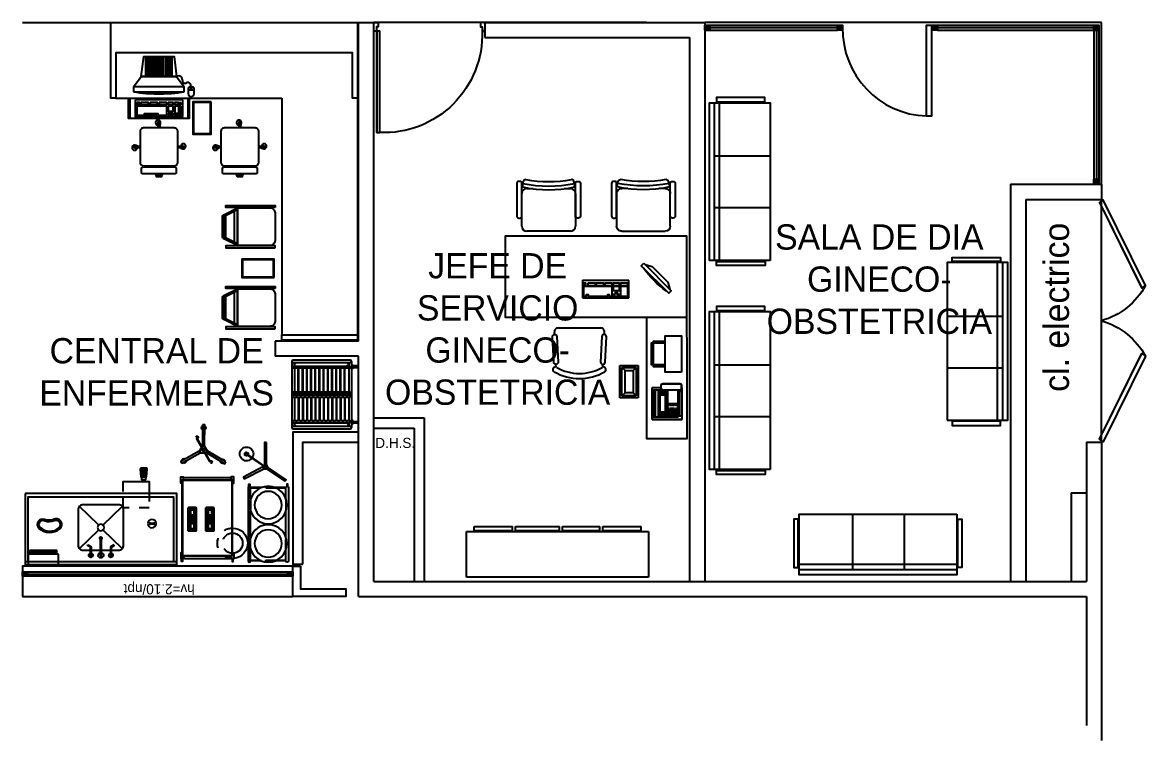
# Model space of a CAD drawing. Header units: millimetres. Extents: x 2523 to 2756, y 378 to 482.
# Drawn here: x 2659.85 to 2670.96, y 453.48 to 460.58 of the extents above; entities that cross this region are included whole.
import ezdxf

# ---------------------------------------------------------------- set-up
doc = ezdxf.new("R2010")
doc.units = ezdxf.units.MM
doc.linetypes.add('H10', pattern=[0.024, 0.015, -0.009])
doc.linetypes.add('HIDDE25', pattern=[0.04, 0.025, -0.015])
for name, color, linetype in [('CANCEL', 6, 'Continuous'), ('MOBILIARIO', 161, 'Continuous'), ('MOBSANIT', 161, 'Continuous'), ('PUERTAS', 2, 'Continuous')]:
    doc.layers.add(name, color=color, linetype=linetype)
doc.styles.add('BOLD', font='GOTHIC.TTF')
doc.styles.add('STYLE1', font='GOTHIC.TTF')

# ---------------------------------------------------------------- blocks, each defined once
blk = doc.blocks.new('pcl')
at = {"layer": 'PUERTAS'}
for points in [[(-1.257, -0.023), (-0.348, 0.428), (-0.375, 0.468), (-1.284, 0.017), (-1.257, -0.023), (-0.357, 0.422)], [(1.257, -0.023), (0.348, 0.428), (0.375, 0.468), (1.284, 0.017), (1.257, -0.023), (0.357, 0.422)]]:
    blk.add_lwpolyline(points, dxfattribs=at)
at = {"layer": 'PUERTAS', "color": 8}
for centre, start, end in [((-0.74, -0.209), 15.7494, 61.6451), ((0.74, -0.209), 118.3549, 164.2506)]:
    blk.add_arc(centre, 0.768, start, end, dxfattribs=at)
blk = doc.blocks.new('511.836.0311')
for p, q in [((-0.044, 0.459), (-0.034, 0.495)), ((-0.015, 0.51), (-0.01, 0.51)), ((0.445, 0.51), (0.44, 0.51)), ((0.474, 0.459), (0.464, 0.495)), ((-0.05, 0.05), (-0.05, 0.372)), ((0, 0.422), (0.062, 0.422)), ((0.368, 0.422), (0.43, 0.422)), ((0.48, 0.372), (0.48, 0.05)), ((0.43, 0), (0, 0))]:
    blk.add_line(p, q)
for points in [[(-0.07, 0.493), (-0.08, 0.493, 0.414214), (-0.1, 0.473), (-0.1, 0.15, 0.414214), (-0.08, 0.13), (-0.07, 0.13, 0.414214), (-0.05, 0.15), (-0.05, 0.473, 0.414214)], [(0.5, 0.493), (0.51, 0.493, -0.414214), (0.53, 0.473), (0.53, 0.15, -0.414214), (0.51, 0.13), (0.5, 0.13, -0.414214), (0.48, 0.15), (0.48, 0.473, -0.414214)]]:
    blk.add_lwpolyline(points, format="xyb", close=True)
for centre, radius, start, end in [((-0.025, 0.454), 0.02, 164.4807, 260.5539), ((0.215, 1.7), 1.253, 258.2437, 281.7563), ((-0.015, 0.49), 0.02, 90, 164.4807), ((0.215, 1.794), 1.303, 260.0595, 279.9405), ((0.445, 0.49), 0.02, 15.5193, 90), ((0.455, 0.454), 0.02, 279.4461, 15.5193), ((0, 0.372), 0.05, 90, 180), ((0.215, 1.642), 1.232, 258.6227, 281.3773), ((0.43, 0.372), 0.05, 0, 90), ((0, 0.05), 0.05, 180, 270), ((0.43, 0.05), 0.05, 270, 0)]:
    blk.add_arc(centre, radius, start, end)
blk = doc.blocks.new('A$C42067785')
at = {"layer": 'MOBILIARIO', "extrusion": (0, 0, -1), "xscale": -1, "zscale": -1}
blk.add_blockref('511.836.0311', (-0.1, 0), dxfattribs=at)
blk = doc.blocks.new('13390339')
blk.add_lwpolyline([(0.4, 0.8), (0.4, 2), (0, 2), (0, 0), (1.8, 0), (1.8, 0.8), (0, 0.8)])
blk = doc.blocks.new('A$C0ED97B11')
for p, q in [((0.02, 0.436), (0.019, 0.458)), ((0.059, 0.5), (0.475, 0.5)), ((0.514, 0.436), (0.515, 0.458)), ((0.036, 0.113), (0.035, 0.14)), ((0.497, 0.113), (0.499, 0.14))]:
    blk.add_line(p, q)
for points in [[(0.044, 0.415), (0.057, 0.163, -1), (0.013, 0.161), (0, 0.413, -1)], [(0.49, 0.415), (0.477, 0.163, 1), (0.521, 0.161), (0.534, 0.413, 1)]]:
    blk.add_lwpolyline(points, format="xyb", close=True)
for centre, radius, start, end in [((0.059, 0.46), 0.04, 90, 182.8741), ((0.475, 0.46), 0.04, 357.1259, 90), ((0.029, 0.089), 0.025, 60, 240), ((0.504, 0.089), 0.025, 300, 120), ((0.267, 0.5), 0.5, 240, 300), ((0.267, 0.5), 0.45, 240, 300)]:
    blk.add_arc(centre, radius, start, end)
blk = doc.blocks.new('COMPU-B')
for p, q in [((372.676, 223.735), (372.523, 223.581)), ((372.748, 223.755), (372.676, 223.735)), ((372.523, 223.581), (372.502, 223.509))]:
    blk.add_line(p, q)
for points in [[(372.761, 223.768), (372.49, 223.496), (372.514, 223.472), (372.786, 223.743)], [(372.992, 223.573), (372.992, 223.55), (372.917, 223.55), (372.917, 223.573)], [(373.062, 223.573), (373.062, 223.55), (373.002, 223.55), (373.002, 223.573)], [(373.147, 223.573), (373.147, 223.55), (373.072, 223.55), (373.072, 223.573)], [(373.231, 223.573), (373.231, 223.55), (373.156, 223.55), (373.156, 223.573)], [(373.314, 223.573), (373.314, 223.55), (373.239, 223.55), (373.239, 223.573)], [(373.357, 223.573), (373.357, 223.55), (373.334, 223.55), (373.334, 223.573)], [(372.992, 223.538), (372.992, 223.443), (372.917, 223.443), (372.917, 223.538)], [(373.062, 223.538), (373.062, 223.498), (373.002, 223.498), (373.002, 223.538)], [(373.042, 223.46), (373.062, 223.46), (373.062, 223.443), (373.002, 223.443), (373.002, 223.46), (373.022, 223.46), (373.022, 223.478), (373.042, 223.478)], [(373.357, 223.443), (373.327, 223.443), (373.327, 223.46), (373.312, 223.46), (373.312, 223.443), (373.117, 223.443), (373.117, 223.46), (373.102, 223.46), (373.102, 223.443), (373.072, 223.443), (373.072, 223.538), (373.357, 223.538)]]:
    blk.add_lwpolyline(points, close=True)
blk.add_lwpolyline([(373.367, 223.433, -0.414214), (373.362, 223.428), (372.912, 223.428, -0.414214), (372.907, 223.433), (372.907, 223.593, -0.414214), (372.912, 223.598), (373.362, 223.598, -0.414214), (373.367, 223.593)], format="xyb", close=True)
blk.add_arc((371.93, 224.327), 1.031, 305.9746, 324.0254)
blk = doc.blocks.new('IMPRERSORA')
blk.add_lwpolyline([(-0.18, 0), (-0.18, -0.16), (0.18, -0.16), (0.18, 0)], close=True)
for points in [[(0.124, -0.16), (0.124, -0.28), (-0.124, -0.28), (-0.124, -0.16)], [(-0.108, -0.16), (-0.108, -0.296), (0.108, -0.296), (0.108, -0.16)]]:
    blk.add_lwpolyline(points)
blk = doc.blocks.new('A$C730E3545')
for p, q in [((0.32, 0.18), (0, 0.18)), ((0, 0.18), (0, 0)), ((0.3, 0.16), (0.02, 0.16)), ((0.05, 0.13), (0.02, 0.16)), ((0.02, 0.16), (0.02, 0.02)), ((0.27, 0.13), (0.05, 0.13)), ((0.05, 0.13), (0.05, 0.05)), ((0.3, 0.16), (0.27, 0.13)), ((0.27, 0.05), (0.27, 0.13)), ((0.3, 0.02), (0.3, 0.16)), ((0.32, 0), (0.32, 0.18)), ((0, 0), (0.32, 0)), ((0.05, 0.05), (0.02, 0.02)), ((0.02, 0.02), (0.3, 0.02)), ((0.05, 0.05), (0.27, 0.05)), ((0.3, 0.02), (0.27, 0.05))]:
    blk.add_line(p, q)
blk = doc.blocks.new('2')
for p, q in [((0.157, 0), (-0.157, 0)), ((-0.157, 0), (-0.157, -0.003)), ((0.157, 0), (0.157, -0.293)), ((0.157, -0.293), (0.157, 0)), ((0, -0.147), (0, -0.04)), ((0.008, -0.051), (0.008, -0.062)), ((0.008, -0.051), (0.019, -0.051)), ((0.008, -0.062), (0.019, -0.062)), ((0.008, -0.066), (0.019, -0.066)), ((0.008, -0.066), (0.008, -0.077)), ((0.008, -0.077), (0.019, -0.077)), ((0.008, -0.082), (0.008, -0.093)), ((0.008, -0.082), (0.019, -0.082)), ((0.008, -0.093), (0.019, -0.093)), ((0.008, -0.098), (0.008, -0.109)), ((0.008, -0.098), (0.019, -0.098)), ((0.008, -0.109), (0.019, -0.109)), ((0.019, -0.051), (0.019, -0.062)), ((0.019, -0.066), (0.019, -0.077)), ((0.019, -0.082), (0.019, -0.093)), ((0.019, -0.098), (0.019, -0.109)), ((0.049, -0.051), (0.06, -0.051)), ((0.049, -0.051), (0.049, -0.062)), ((0.049, -0.062), (0.06, -0.062)), ((0.049, -0.066), (0.049, -0.077)), ((0.049, -0.066), (0.06, -0.066)), ((0.049, -0.077), (0.06, -0.077)), ((0.049, -0.082), (0.06, -0.082)), ((0.049, -0.082), (0.049, -0.093)), ((0.049, -0.093), (0.06, -0.093)), ((0.049, -0.098), (0.06, -0.098)), ((0.049, -0.098), (0.049, -0.109)), ((0.049, -0.109), (0.06, -0.109)), ((0.06, -0.051), (0.06, -0.062)), ((0.06, -0.066), (0.06, -0.077)), ((0.06, -0.082), (0.06, -0.093)), ((0.06, -0.098), (0.06, -0.109)), ((0.064, -0.051), (0.075, -0.051)), ((0.064, -0.051), (0.064, -0.062)), ((0.064, -0.062), (0.075, -0.062)), ((0.064, -0.066), (0.064, -0.077)), ((0.064, -0.066), (0.075, -0.066)), ((0.064, -0.077), (0.075, -0.077)), ((0.064, -0.082), (0.075, -0.082)), ((0.064, -0.082), (0.064, -0.093)), ((0.064, -0.093), (0.075, -0.093)), ((0.064, -0.098), (0.075, -0.098)), ((0.064, -0.098), (0.064, -0.109)), ((0.064, -0.109), (0.075, -0.109)), ((0.075, -0.051), (0.075, -0.062)), ((0.075, -0.066), (0.075, -0.077)), ((0.075, -0.082), (0.075, -0.093)), ((0.075, -0.098), (0.075, -0.109)), ((0.079, -0.051), (0.09, -0.051)), ((0.079, -0.051), (0.079, -0.062)), ((0.079, -0.062), (0.09, -0.062)), ((0.079, -0.066), (0.079, -0.077)), ((0.079, -0.066), (0.09, -0.066)), ((0.079, -0.077), (0.09, -0.077)), ((0.079, -0.082), (0.09, -0.082)), ((0.079, -0.082), (0.079, -0.093)), ((0.079, -0.093), (0.09, -0.093)), ((0.079, -0.098), (0.09, -0.098)), ((0.079, -0.098), (0.079, -0.109)), ((0.079, -0.109), (0.09, -0.109)), ((0.09, -0.051), (0.09, -0.062)), ((0.09, -0.066), (0.09, -0.077)), ((0.09, -0.082), (0.09, -0.093)), ((0.09, -0.098), (0.09, -0.109)), ((0.094, -0.051), (0.094, -0.062)), ((0.094, -0.051), (0.105, -0.051)), ((0.094, -0.062), (0.105, -0.062)), ((0.094, -0.066), (0.105, -0.066)), ((0.094, -0.066), (0.094, -0.077)), ((0.094, -0.077), (0.105, -0.077)), ((0.094, -0.082), (0.094, -0.093)), ((0.094, -0.082), (0.105, -0.082)), ((0.094, -0.093), (0.105, -0.093)), ((0.094, -0.098), (0.094, -0.109)), ((0.094, -0.098), (0.105, -0.098)), ((0.094, -0.109), (0.105, -0.109)), ((0.105, -0.051), (0.105, -0.062)), ((0.105, -0.066), (0.105, -0.077)), ((0.105, -0.082), (0.105, -0.093)), ((0.105, -0.098), (0.105, -0.109)), ((0.108, -0.051), (0.119, -0.051)), ((0.108, -0.051), (0.108, -0.062)), ((0.108, -0.062), (0.119, -0.062)), ((0.108, -0.066), (0.108, -0.077)), ((0.108, -0.066), (0.119, -0.066)), ((0.108, -0.077), (0.119, -0.077)), ((0.108, -0.082), (0.119, -0.082)), ((0.108, -0.082), (0.108, -0.093)), ((0.108, -0.093), (0.119, -0.093)), ((0.108, -0.098), (0.119, -0.098)), ((0.108, -0.098), (0.108, -0.109)), ((0.108, -0.109), (0.119, -0.109)), ((0.119, -0.051), (0.119, -0.062)), ((0.119, -0.066), (0.119, -0.077)), ((0.119, -0.082), (0.119, -0.093)), ((0.119, -0.098), (0.119, -0.109)), ((-0.157, -0.213), (-0.157, -0.293)), ((-0.133, -0.157), (-0.133, -0.287)), ((-0.126, -0.15), (0.126, -0.15)), ((-0.126, -0.155), (0.126, -0.155)), ((-0.126, -0.17), (0.126, -0.17)), ((-0.126, -0.175), (-0.126, -0.215)), ((-0.126, -0.222), (0.126, -0.222)), ((-0.12, -0.175), (-0.12, -0.215)), ((-0.114, -0.175), (-0.114, -0.215)), ((-0.107, -0.175), (-0.107, -0.215)), ((-0.101, -0.175), (-0.101, -0.215)), ((-0.095, -0.175), (-0.095, -0.215)), ((-0.089, -0.175), (-0.089, -0.215)), ((-0.083, -0.175), (-0.083, -0.215)), ((0.008, -0.113), (0.008, -0.124)), ((0.008, -0.113), (0.019, -0.113)), ((0.008, -0.124), (0.019, -0.124)), ((0.008, -0.129), (0.008, -0.14)), ((0.008, -0.129), (0.019, -0.129)), ((0.008, -0.14), (0.019, -0.14)), ((0.019, -0.113), (0.019, -0.124)), ((0.019, -0.129), (0.019, -0.14)), ((0.049, -0.113), (0.06, -0.113)), ((0.049, -0.113), (0.049, -0.124)), ((0.049, -0.124), (0.06, -0.124)), ((0.049, -0.129), (0.06, -0.129)), ((0.049, -0.129), (0.049, -0.14)), ((0.049, -0.14), (0.06, -0.14)), ((0.06, -0.113), (0.06, -0.124)), ((0.06, -0.129), (0.06, -0.14)), ((0.064, -0.113), (0.075, -0.113)), ((0.064, -0.113), (0.064, -0.124)), ((0.064, -0.124), (0.075, -0.124)), ((0.064, -0.129), (0.075, -0.129)), ((0.064, -0.129), (0.064, -0.14)), ((0.064, -0.14), (0.075, -0.14)), ((0.075, -0.113), (0.075, -0.124)), ((0.075, -0.129), (0.075, -0.14)), ((0.079, -0.113), (0.09, -0.113)), ((0.079, -0.113), (0.079, -0.124)), ((0.079, -0.124), (0.09, -0.124)), ((0.079, -0.129), (0.09, -0.129)), ((0.079, -0.129), (0.079, -0.14)), ((0.079, -0.14), (0.09, -0.14)), ((0.083, -0.175), (0.083, -0.215)), ((0.089, -0.175), (0.089, -0.215)), ((0.09, -0.113), (0.09, -0.124)), ((0.09, -0.129), (0.09, -0.14)), ((0.094, -0.113), (0.094, -0.124)), ((0.094, -0.113), (0.105, -0.113)), ((0.094, -0.124), (0.105, -0.124)), ((0.094, -0.129), (0.094, -0.14)), ((0.094, -0.129), (0.105, -0.129)), ((0.094, -0.14), (0.105, -0.14)), ((0.095, -0.175), (0.095, -0.215)), ((0.101, -0.175), (0.101, -0.215)), ((0.105, -0.113), (0.105, -0.124)), ((0.105, -0.129), (0.105, -0.14)), ((0.107, -0.175), (0.107, -0.215)), ((0.108, -0.113), (0.119, -0.113)), ((0.108, -0.113), (0.108, -0.124)), ((0.108, -0.124), (0.119, -0.124)), ((0.108, -0.129), (0.119, -0.129)), ((0.108, -0.129), (0.108, -0.14)), ((0.108, -0.14), (0.119, -0.14)), ((0.114, -0.175), (0.114, -0.215)), ((0.119, -0.113), (0.119, -0.124)), ((0.119, -0.129), (0.119, -0.14)), ((0.12, -0.175), (0.12, -0.215)), ((0.126, -0.175), (0.126, -0.215)), ((0.132, -0.287), (0.132, -0.157)), ((-0.151, -0.3), (0.151, -0.3)), ((-0.126, -0.237), (0.126, -0.237)), ((-0.126, -0.269), (0.126, -0.269)), ((-0.126, -0.284), (0.126, -0.284)), ((-0.126, -0.294), (0.126, -0.294))]:
    blk.add_line(p, q)
for points in [[(-0.195, -0.193, 0.414214), (-0.175, -0.213), (-0.155, -0.213, 0.414214), (-0.135, -0.193), (-0.135, -0.023, 0.414214), (-0.155, -0.003), (-0.175, -0.003, 0.414214), (-0.195, -0.023)], [(-0.193, -0.193, 0.414214), (-0.175, -0.211), (-0.155, -0.211, 0.414214), (-0.138, -0.193), (-0.138, -0.023, 0.414214), (-0.155, -0.006), (-0.175, -0.006, 0.414214), (-0.193, -0.023)], [(0.132, -0.047, 0.414214), (0.125, -0.04), (-0.126, -0.04, 0.414214), (-0.133, -0.047), (-0.133, -0.14, 0.414214), (-0.126, -0.147), (0.125, -0.147, 0.414214), (0.132, -0.14)]]:
    blk.add_lwpolyline(points, format="xyb", close=True)
blk.add_lwpolyline([(-0.119, -0.034), (0.119, -0.034), (0.119, -0.006), (-0.119, -0.006)], close=True)
for centre, start, end in [((-0.126, -0.157), 90, 180), ((0.126, -0.157), 0, 90), ((-0.151, -0.293), 180, 270), ((-0.126, -0.287), 180, 270), ((0.126, -0.287), 270, 0), ((0.151, -0.293), 270, 0)]:
    blk.add_arc(centre, 0.00692, start, end)
blk = doc.blocks.new('P95')
at = {"color": 2}
blk.add_lwpolyline([(0.032, 1.089), (0.032, 0.086), (0.032, 1.089), (0.059, 1.089), (0.059, 0.086), (0.032, 0.086)], close=True, dxfattribs=at)
for points in [[(0, 0.017), (0, 0.001), (0.043, 0.001), (0.043, 0.045), (0.028, 0.045), (0.028, 0.086), (0, 0.086), (0, 0.069)], [(1.1, 0.017), (1.1, 0.001), (1.057, 0.001), (1.057, 0.045), (1.072, 0.045), (1.072, 0.086), (1.1, 0.086), (1.1, 0.069)]]:
    blk.add_lwpolyline(points, dxfattribs=at)
at = {"color": 7}
blk.add_arc((0.102, 0.119), 0.971, 358.0603, 92.5045, dxfattribs=at)
blk = doc.blocks.new('12320022')
blk.add_lwpolyline([(0.16, 0.09), (0.16, -0.09), (-0.16, -0.09), (-0.16, 0.09)], close=True)
at = {"color": 8}
blk.add_lwpolyline([(0.154, 0.085), (0.154, -0.083), (-0.154, -0.083), (-0.154, 0.085)], close=True, dxfattribs=at)
blk = doc.blocks.new('18140200')
at = {"color": 8}
for p, q in [((-0.016, 0.285), (-0.016, 0.295)), ((-0.015, 0.277), (-0.015, 0.285)), ((-0.013, 0.285), (-0.013, 0.295)), ((-0.003, 0.285), (-0.003, 0.295)), ((0.003, 0.285), (0.003, 0.295)), ((0.013, 0.285), (0.013, 0.295)), ((0.013, 0.285), (0.013, 0.295)), ((0.015, 0.277), (0.015, 0.285)), ((0.016, 0.285), (0.016, 0.295)), ((-0.035, 0.187), (-0.035, 0.197)), ((0.035, 0.187), (0.035, 0.197))]:
    blk.add_line(p, q, dxfattribs=at)
for points in [[(-0.157, 0.197, -0.414214), (-0.172, 0.212), (-0.172, 0.252, -0.414214), (-0.157, 0.267), (0.157, 0.267, -0.414214), (0.172, 0.252), (0.172, 0.212, -0.414214), (0.157, 0.197)], [(-0.188, -0.151, 0.414214), (-0.151, -0.188), (0.151, -0.188, 0.414214), (0.187, -0.151), (0.187, 0.151, 0.414214), (0.151, 0.187), (-0.151, 0.187, 0.414214), (-0.188, 0.151)]]:
    blk.add_lwpolyline(points, format="xyb", close=True)
for points in [[(0.035, 0.267), (0.035, 0.277), (-0.035, 0.277), (-0.035, 0.267)], [(-0.188, -0.008), (-0.25, -0.008), (-0.25, 0.007), (-0.188, 0.007)], [(0.187, 0.007), (0.25, 0.007), (0.25, -0.008), (0.187, -0.008)], [(0.007, -0.188), (0.007, -0.25), (-0.008, -0.25), (-0.008, -0.188)]]:
    blk.add_lwpolyline(points, dxfattribs=at)
blk.add_lwpolyline([(0.025, 0.287, -0.414214), (0.022, 0.285), (-0.023, 0.285, -0.414214), (-0.025, 0.287), (-0.025, 0.292, -0.414214), (-0.023, 0.295), (0.022, 0.295, -0.414214), (0.025, 0.292)], format="xyb", close=True, dxfattribs=at)
for centre, radius, start, end in [((-0.241, -0.008), 0.025, 62.9325, 350.5679), ((-0.225, 0), 0.015, 30, 150), ((0.225, 0), 0.015, 30, 150), ((0.241, 0.008), 0.025, 242.9325, 170.5679), ((-0.225, 0), 0.015, 210, 330), ((0.225, 0), 0.015, 210, 330), ((0.008, -0.241), 0.025, 152.9325, 80.5679), ((0, -0.225), 0.015, 120, 240), ((0, -0.225), 0.015, 300, 60)]:
    blk.add_arc(centre, radius, start, end, dxfattribs=at)
blk = doc.blocks.new('18140127')
at = {"color": 8}
blk.add_line((-0.155, 0.215), (0.155, 0.215), dxfattribs=at)
for points in [[(-0.186, 0.185), (-0.122, 0.316, -0.312633), (-0.094, 0.335), (0.094, 0.335, -0.312633), (0.122, 0.316), (0.186, 0.185)], [(0.186, 0.185), (0.186, -0.135, -0.414214), (0.136, -0.185), (-0.136, -0.185, -0.414214), (-0.186, -0.135), (-0.186, 0.185)]]:
    blk.add_lwpolyline(points, format="xyb", close=True)
for points in [[(-0.209, -0.185), (-0.19, -0.185), (-0.19, 0.301), (-0.209, 0.301)], [(0.19, -0.185), (0.19, 0.301), (0.209, 0.301), (0.209, -0.185)]]:
    blk.add_lwpolyline(points, close=True, dxfattribs=at)
blk.add_lwpolyline([(-0.17, 0.185), (-0.108, 0.31, -0.312633), (-0.094, 0.32), (0.094, 0.32, -0.312633), (0.108, 0.31), (0.17, 0.185)], format="xyb")
blk.add_lwpolyline([(-0.112, 0.301), (0.112, 0.301)])
blk = doc.blocks.new('TCOMPU1')
at = {"color": 8}
blk.add_line((-0.585, -0.2), (-0.585, 0), dxfattribs=at)
for points in [[(0, 0), (0, -0.2), (-0.6, -0.2), (-0.6, 0)], [(-0.015, 0), (-0.015, -0.2)]]:
    blk.add_lwpolyline(points, dxfattribs=at)
blk.add_lwpolyline([(-0.5225, -0.0125), (-0.0775, -0.0125, -0.41421356), (-0.0675, -0.0225), (-0.0675, -0.1775, -0.41421356), (-0.0775, -0.1875), (-0.5225, -0.1875, -0.41421356), (-0.5325, -0.1775), (-0.5325, -0.0225, -0.41421356)], format="xyb", close=True)
for points in [[(-0.5175, -0.0425), (-0.5175, -0.0625), (-0.4925, -0.0625), (-0.4925, -0.0425)], [(-0.4425, -0.1675), (-0.4425, -0.15), (-0.31, -0.15), (-0.31, -0.1675), (-0.2225, -0.1675), (-0.2225, -0.0775), (-0.5175, -0.0775), (-0.5175, -0.1675)], [(-0.4775, -0.0425), (-0.4775, -0.0625), (-0.4025, -0.0625), (-0.4025, -0.0425)], [(-0.3875, -0.0425), (-0.3875, -0.0625), (-0.3125, -0.0625), (-0.3125, -0.0425)], [(-0.2975, -0.0425), (-0.2975, -0.0625), (-0.2225, -0.0625), (-0.2225, -0.0425)], [(-0.2075, -0.0425), (-0.2075, -0.0625), (-0.1575, -0.0625), (-0.1575, -0.0425)], [(-0.2075, -0.0775), (-0.2075, -0.1275), (-0.1575, -0.1275), (-0.1575, -0.0775)], [(-0.1475, -0.0425), (-0.1475, -0.0625), (-0.1075, -0.0625), (-0.1075, -0.0425)], [(-0.1425, -0.0775), (-0.1425, -0.1475), (-0.1025, -0.1475), (-0.1025, -0.0775)], [(-0.0825, -0.0425), (-0.0825, -0.0625), (-0.1075, -0.0625), (-0.1075, -0.0425)], [(-0.0825, -0.0775), (-0.0825, -0.1675), (-0.1, -0.1675), (-0.1, -0.0775)], [(-0.44, -0.1525), (-0.44, -0.1675), (-0.3125, -0.1675), (-0.3125, -0.1525)], [(-0.2075, -0.15), (-0.2075, -0.1675), (-0.1575, -0.1675), (-0.1575, -0.15)], [(-0.17375, -0.13), (-0.17375, -0.1475), (-0.19125, -0.1475), (-0.19125, -0.13)], [(-0.1425, -0.15), (-0.1425, -0.1675), (-0.1025, -0.1675), (-0.1025, -0.15)]]:
    blk.add_lwpolyline(points, close=True, dxfattribs=at)
blk = doc.blocks.new('MOUSE')
at = {"color": 8}
for p, q in [((-0.148, -0.101), (-0.148, -0.133)), ((-0.138, -0.101), (-0.138, -0.133)), ((-0.172, -0.133), (-0.114, -0.133))]:
    blk.add_line(p, q, dxfattribs=at)
blk.add_lwpolyline([(-0.143, -0.101), (-0.136, -0.07), (-0.12, -0.059), (-0.105, -0.059), (-0.088, -0.067), (-0.07, -0.067), (-0.064, -0.059), (-0.059, -0.033), (-0.051, -0.008), (-0.043, 0), (-0.022, 0.007), (0, 0)], dxfattribs=at)
blk.add_lwpolyline([(-0.172, -0.168), (-0.172, -0.113, -0.435346), (-0.114, -0.113), (-0.114, -0.168, -1)], format="xyb", close=True)
blk = doc.blocks.new('MCOMPU1')
at = {"color": 8}
for p, q in [((-0.13, 0.11), (-0.13, 0.29)), ((-0.11, 0.11), (-0.11, 0.29)), ((-0.09, 0.11), (-0.09, 0.29)), ((-0.07, 0.11), (-0.07, 0.29)), ((-0.05, 0.11), (-0.05, 0.29)), ((-0.03, 0.11), (-0.03, 0.29)), ((-0.01, 0.11), (-0.01, 0.29)), ((0.01, 0.11), (0.01, 0.29)), ((0.03, 0.11), (0.03, 0.29)), ((0.05, 0.11), (0.05, 0.29)), ((0.07, 0.11), (0.07, 0.29)), ((0.09, 0.11), (0.09, 0.29)), ((0.11, 0.11), (0.11, 0.29)), ((0.13, 0.11), (0.13, 0.29))]:
    blk.add_line(p, q, dxfattribs=at)
for p, q in [((-0.25, 0), (-0.25, -0.05)), ((-0.25, -0.05), (0.25, -0.05)), ((0.25, -0.05), (0.25, 0))]:
    blk.add_line(p, q)
for points in [[(0.175, 0.1), (-0.175, 0.1), (-0.15, 0.3), (0.15, 0.3)], [(0.25, 0), (-0.25, 0), (-0.175, 0.1), (0.175, 0.1)]]:
    blk.add_lwpolyline(points, close=True)
blk.add_lwpolyline([(-0.223, -0.05, 0.356291), (-0.219, -0.054, 0.029312), (-0.158, -0.063, 0.012359), (-0.092, -0.067, 0.008768), (0, -0.069, 0.008768), (0.092, -0.067, 0.012359), (0.158, -0.063, 0.029312), (0.219, -0.054, 0.356291), (0.223, -0.05)], format="xyb")
blk = doc.blocks.new('98690057')
at = {"color": 8}
for p, q in [((0.115, -0.13), (0.115, 0.13)), ((0.13, -0.13), (0.13, 0.13))]:
    blk.add_line(p, q, dxfattribs=at)
blk.add_lwpolyline([(0.1, 0.15), (0.1, -0.15), (0, -0.15), (0, 0.15)], close=True)
blk.add_lwpolyline([(0.1, -0.13), (0.14, -0.13), (0.14, 0.13), (0.1, 0.13)])
blk = doc.blocks.new('37900071')
for points in [[(0.128, 0.018, -0.887239), (0.065, -0.073, 0.177744), (-0.026, -0.073, -0.778014), (-0.083, 0.012, -0.384237)], [(0.117, 0.009, -0.896584), (0.071, -0.06, 0.203476), (-0.022, -0.057, -0.869124), (-0.07, 0.004, -0.382656)]]:
    blk.add_lwpolyline(points, format="xyb", close=True)
at = {"color": 8}
blk.add_lwpolyline([(0.068, -0.07, 0.853703), (0.124, 0.014, 0.382656), (-0.076, 0.008, 0.813743), (-0.027, -0.068, -0.198217)], format="xyb", close=True, dxfattribs=at)
blk = doc.blocks.new('38870059')
at = {"color": 8}
for points in [[(-0.015, -0.005), (-0.025, -0.005), (-0.025, 0.005), (-0.015, 0.005)], [(0.015, 0.005), (0.025, 0.005), (0.025, -0.005), (0.015, -0.005)]]:
    blk.add_lwpolyline(points, dxfattribs=at)
blk.add_lwpolyline([(0.015, -0.005), (0.015, 0.005), (-0.015, 0.005), (-0.015, -0.005)], close=True)
blk.add_circle((0, 0), 0.041)
blk = doc.blocks.new('36212353')
for p, q in [((-0.75, -0.03), (0.75, -0.03)), ((-0.096, -0.14), (-0.007, -0.14)), ((0.007, -0.14), (0.096, -0.14))]:
    blk.add_line(p, q)
at = {"color": 8}
for p, q in [((-0.211, -0.156), (-0.022, -0.34)), ((0.211, -0.156), (0.022, -0.34)), ((-0.022, -0.39), (-0.211, -0.574)), ((0.022, -0.39), (0.211, -0.574))]:
    blk.add_line(p, q, dxfattribs=at)
blk.add_lwpolyline([(-0.75, -0.7), (-0.75, 0), (0.75, 0), (0.75, -0.7)], close=True)
blk.add_lwpolyline([(-0.72, -0.03), (-0.72, -0.67), (0.72, -0.67), (0.72, -0.03)], dxfattribs=at)
for points in [[(-0.128, -0.194), (-0.096, -0.175), (-0.096, -0.09, 1), (-0.104, -0.09), (-0.104, -0.171), (-0.132, -0.188)], [(-0.007, -0.09, -0.999999), (0.007, -0.09), (0.007, -0.26, -0.999999), (-0.007, -0.26)], [(0.128, -0.194), (0.096, -0.175), (0.096, -0.09, -1), (0.104, -0.09), (0.104, -0.171), (0.132, -0.188)]]:
    blk.add_lwpolyline(points, format="xyb", close=True)
blk.add_lwpolyline([(0.104, -0.14), (0.175, -0.14, -0.414214), (0.225, -0.19), (0.225, -0.54, -0.414214), (0.175, -0.59), (-0.175, -0.59, -0.414214), (-0.225, -0.54), (-0.225, -0.19, -0.414214), (-0.175, -0.14), (-0.104, -0.14)], format="xyb")
blk.add_circle((0, -0.365), 0.0335, dxfattribs=at)
for centre, radius, start, end in [((-0.1, -0.09), 0.02, 280.7257, 259.2743), ((0, -0.09), 0.0254, 287.1741, 252.8259), ((0.1, -0.09), 0.02, 280.7257, 259.2743), ((0, -0.26), 0.0114, 131.1395, 48.8605)]:
    blk.add_arc(centre, radius, start, end, dxfattribs=at)
blk = doc.blocks.new('31380056C')
for p, q in [((0.067, -0.097), (0.067, -0.118)), ((0.083, -0.097), (0.083, -0.118))]:
    blk.add_line(p, q)
at = {"color": 8}
for p, q in [((0.073, -0.097), (0.073, -0.118)), ((0.04, -0.21), (0.11, -0.21)), ((0.04, -0.218), (0.11, -0.218)), ((0.041, -0.203), (0.109, -0.203)), ((0.042, -0.195), (0.108, -0.195)), ((0.043, -0.18), (0.107, -0.18)), ((0.043, -0.188), (0.107, -0.188)), ((0.044, -0.173), (0.106, -0.173)), ((0.045, -0.158), (0.105, -0.158)), ((0.045, -0.165), (0.105, -0.165)), ((0.046, -0.15), (0.104, -0.15)), ((0.041, -0.225), (0.109, -0.225))]:
    blk.add_line(p, q, dxfattribs=at)
at = {"color": 8, "linetype": 'HIDDE25'}
blk.add_lwpolyline([(0.13, 0), (0.13, 0.162), (-0.13, 0.162), (-0.13, 0)], dxfattribs=at)
blk.add_lwpolyline([(-0.13, 0), (-0.13, -0.097), (0.13, -0.097), (0.13, 0)])
blk.add_lwpolyline([(0.103, -0.145), (0.11, -0.219, -0.441819), (0.1, -0.23), (0.05, -0.23, -0.441819), (0.04, -0.219), (0.047, -0.145)], format="xyb", close=True)
blk.add_lwpolyline([(0.051, -0.145), (0.054, -0.118), (0.096, -0.118), (0.099, -0.145, -0.456412)], format="xyb")
blk = doc.blocks.new('35670106')
for p, q in [((-0.003, 0.005), (0.165, 0.118)), ((0, 0), (0.168, 0.113)), ((-0.02, 0.017), (-0.033, -0.006)), ((0, 0.017), (0.004, 0.01)), ((0.008, 0.005), (0.014, -0.005)), ((0.005, -0.022), (-0.023, -0.023))]:
    blk.add_line(p, q)
for points in [[(-0.02, 0.237), (0, 0.237), (0, 0.017), (-0.02, 0.017)], [(-0.205, -0.144), (-0.216, -0.128), (-0.033, -0.006), (-0.023, -0.023)], [(0.005, -0.022), (0.014, -0.004), (0.206, -0.106), (0.197, -0.124)]]:
    blk.add_lwpolyline(points, close=True)
for centre, radius in [((0.177, 0.123), 0.0131), ((-0.01, -0.003), 0.0102)]:
    blk.add_circle(centre, radius)
for centre, radius, start, end in [((0.177, 0.123), 0.0679, 216.7659, 211.9695), ((0.178, 0.123), 0.0174, 223.7468, 204.9465)]:
    blk.add_arc(centre, radius, start, end)
blk = doc.blocks.new('31910308A')
at = {"color": 8}
for points in [[(0.055, 0.25), (0.055, 0.2625), (-0.005, 0.2625), (-0.005, 0.2375), (0.025, 0.2375)], [(0.745, 0.25), (0.745, 0.2625), (0.805, 0.2625), (0.805, 0.2375), (0.775, 0.2375)], [(0.805, 0.245), (0.83, 0.245), (0.83, 0.255), (0.805, 0.255)], [(0.055, -0.25), (0.055, -0.2625), (-0.005, -0.2625), (-0.005, -0.2375), (0.025, -0.2375)], [(0.745, -0.25), (0.745, -0.2625), (0.805, -0.2625), (0.805, -0.2375), (0.775, -0.2375)], [(0.805, -0.245), (0.83, -0.245), (0.83, -0.255), (0.805, -0.255)]]:
    blk.add_lwpolyline(points, dxfattribs=at)
for points in [[(0, 0.2225), (0, -0.2225, 1), (0.025, -0.2225), (0.025, 0.2225, 1)], [(0.8, 0.2225), (0.8, -0.2225, -1), (0.775, -0.2225), (0.775, 0.2225, -1)]]:
    blk.add_lwpolyline(points, format="xyb", close=True)
blk.add_lwpolyline([(0.775, -0.25), (0.025, -0.25), (0.025, 0.25), (0.775, 0.25), (0.775, -0.25)])
blk.add_lwpolyline([(0.77, -0.245), (0.03, -0.245), (0.03, 0.245), (0.77, 0.245)], close=True, dxfattribs=at)
at = {"linetype": 'HIDDE25'}
blk.add_arc((0.65, -0.25), 0.15, 355.21981, 180, dxfattribs=at)
at = {"color": 8, "linetype": 'HIDDE25'}
blk.add_arc((0.65, -0.25), 0.1, 360, 180, dxfattribs=at)
blk.add_arc((0.65, -0.25), 0.15, 180, 355.21981)
at = {"color": 8}
blk.add_arc((0.65, -0.25), 0.1, 180, 360, dxfattribs=at)
blk = doc.blocks.new('32270108')
blk.add_lwpolyline([(-0.145, -0.039), (-0.145, 0.032, -0.414214), (-0.138, 0.039), (0.077, 0.039, -0.414214), (0.085, 0.032), (0.085, -0.039, -0.414214), (0.077, -0.047), (-0.138, -0.047, -0.414214)], format="xyb", close=True)
at = {"color": 8}
for points in [[(-0.14, -0.037), (-0.14, 0.029, -0.414214), (-0.135, 0.034), (0.075, 0.034, -0.414214), (0.08, 0.029), (0.08, -0.037, -0.414214), (0.075, -0.042), (-0.135, -0.042, -0.414214)], [(-0.13, -0.029), (-0.13, 0.021, -0.414214), (-0.127, 0.024), (0.067, 0.024, -0.414214), (0.07, 0.021), (0.07, -0.029, -0.414214), (0.067, -0.032), (-0.127, -0.032, -0.414214)], [(-0.12, -0.02), (-0.12, 0.012, -0.414214), (-0.118, 0.014), (0.058, 0.014, -0.414214), (0.06, 0.012), (0.06, -0.02, -0.414214), (0.058, -0.022), (-0.118, -0.022, -0.414214)]]:
    blk.add_lwpolyline(points, format="xyb", close=True, dxfattribs=at)
for points in [[(-0.073, -0.009), (-0.058, -0.009), (-0.058, 0.001), (-0.073, 0.001)], [(0.012, -0.009), (-0.003, -0.009), (-0.003, 0.001), (0.012, 0.001)]]:
    blk.add_lwpolyline(points, close=True, dxfattribs=at)
blk.add_lwpolyline([(-0.003, -0.009), (-0.058, -0.009), (-0.058, 0.001), (-0.003, 0.001)], close=True)
blk = doc.blocks.new('37310339')
for p, q in [((-0.426, -0.138), (-0.426, -0.03)), ((-0.421, -0.126), (-0.421, -0.03)), ((0.294, -0.126), (0.294, -0.03)), ((0.299, -0.138), (0.299, -0.03)), ((-0.426, -0.38), (-0.426, -0.272)), ((-0.421, -0.38), (-0.421, -0.284)), ((0.294, -0.38), (0.294, -0.284)), ((0.299, -0.38), (0.299, -0.272))]:
    blk.add_line(p, q)
at = {"color": 8, "linetype": 'H10'}
for p, q in [((-0.313, -0.03), (-0.193, -0.03)), ((0.187, -0.03), (0.067, -0.03)), ((-0.426, -0.272), (-0.426, -0.138)), ((-0.421, -0.284), (-0.421, -0.126)), ((0.294, -0.284), (0.294, -0.126)), ((0.299, -0.272), (0.299, -0.138)), ((-0.313, -0.38), (-0.193, -0.38)), ((0.187, -0.38), (0.067, -0.38))]:
    blk.add_line(p, q, dxfattribs=at)
at = {"color": 8}
for points in [[(-0.437, -0.012), (-0.458, -0.012), (-0.458, -0.022), (-0.437, -0.022)], [(-0.437, -0.398), (-0.458, -0.398), (-0.458, -0.388), (-0.437, -0.388)]]:
    blk.add_lwpolyline(points, dxfattribs=at)
for points in [[(-0.313, -0.03), (-0.426, -0.03, -1), (-0.426, -0.005), (-0.426, -0.005), (0.299, -0.005, -1), (0.299, -0.03), (0.187, -0.03)], [(-0.313, -0.38), (-0.426, -0.38, 1), (-0.426, -0.405), (-0.426, -0.405), (0.299, -0.405, 1), (0.299, -0.38), (0.187, -0.38)]]:
    blk.add_lwpolyline(points, format="xyb")
for points in [[(0.067, -0.03), (-0.193, -0.03)], [(0.067, -0.38), (-0.193, -0.38)]]:
    blk.add_lwpolyline(points)
for centre, radius in [((-0.253, -0.205), 0.185), ((-0.253, -0.205), 0.135), ((0.127, -0.205), 0.185), ((0.127, -0.205), 0.135)]:
    blk.add_circle(centre, radius)
blk = doc.blocks.new('31910407A')
at = {"color": 8}
for p, q in [((-0.328, 0.59), (0.327, 0.59)), ((-0.315, 0.565), (-0.281, 0.565)), ((-0.261, 0.565), (-0.026, 0.565)), ((-0.006, 0.565), (0.006, 0.565)), ((0.026, 0.565), (0.261, 0.565)), ((0.281, 0.565), (0.315, 0.565)), ((-0.261, 0.547), (-0.281, 0.547)), ((-0.261, 0.542), (-0.281, 0.542)), ((-0.261, 0.505), (-0.281, 0.505)), ((-0.261, 0.5), (-0.281, 0.5)), ((-0.261, 0.464), (-0.281, 0.464)), ((-0.261, 0.459), (-0.281, 0.459)), ((-0.026, 0.526), (-0.261, 0.526)), ((-0.026, 0.521), (-0.261, 0.521)), ((-0.026, 0.484), (-0.261, 0.484)), ((-0.026, 0.479), (-0.261, 0.479)), ((-0.006, 0.547), (-0.026, 0.547)), ((-0.006, 0.542), (-0.026, 0.542)), ((-0.006, 0.505), (-0.026, 0.505)), ((-0.006, 0.5), (-0.026, 0.5)), ((-0.006, 0.464), (-0.026, 0.464)), ((-0.006, 0.459), (-0.026, 0.459)), ((0.006, 0.547), (0.026, 0.547)), ((0.006, 0.542), (0.026, 0.542)), ((0.006, 0.505), (0.026, 0.505)), ((0.006, 0.5), (0.026, 0.5)), ((0.006, 0.464), (0.026, 0.464)), ((0.006, 0.459), (0.026, 0.459)), ((0.026, 0.526), (0.261, 0.526)), ((0.026, 0.521), (0.261, 0.521)), ((0.026, 0.484), (0.261, 0.484)), ((0.026, 0.479), (0.261, 0.479)), ((0.261, 0.547), (0.281, 0.547)), ((0.261, 0.542), (0.281, 0.542)), ((0.261, 0.505), (0.281, 0.505)), ((0.261, 0.5), (0.281, 0.5)), ((0.261, 0.464), (0.281, 0.464)), ((0.261, 0.459), (0.281, 0.459)), ((-0.261, 0.422), (-0.281, 0.422)), ((-0.261, 0.417), (-0.281, 0.417)), ((-0.261, 0.381), (-0.281, 0.381)), ((-0.261, 0.376), (-0.281, 0.376)), ((-0.261, 0.339), (-0.281, 0.339)), ((-0.261, 0.334), (-0.281, 0.334)), ((-0.026, 0.443), (-0.261, 0.443)), ((-0.026, 0.438), (-0.261, 0.438)), ((-0.026, 0.401), (-0.261, 0.401)), ((-0.026, 0.396), (-0.261, 0.396)), ((-0.026, 0.36), (-0.261, 0.36)), ((-0.026, 0.355), (-0.261, 0.355)), ((-0.006, 0.422), (-0.026, 0.422)), ((-0.006, 0.417), (-0.026, 0.417)), ((-0.006, 0.381), (-0.026, 0.381)), ((-0.006, 0.376), (-0.026, 0.376)), ((-0.006, 0.339), (-0.026, 0.339)), ((-0.006, 0.334), (-0.026, 0.334)), ((0.006, 0.422), (0.026, 0.422)), ((0.006, 0.417), (0.026, 0.417)), ((0.006, 0.381), (0.026, 0.381)), ((0.006, 0.376), (0.026, 0.376)), ((0.006, 0.339), (0.026, 0.339)), ((0.006, 0.334), (0.026, 0.334)), ((0.026, 0.443), (0.261, 0.443)), ((0.026, 0.438), (0.261, 0.438)), ((0.026, 0.401), (0.261, 0.401)), ((0.026, 0.396), (0.261, 0.396)), ((0.026, 0.36), (0.261, 0.36)), ((0.026, 0.355), (0.261, 0.355)), ((0.261, 0.422), (0.281, 0.422)), ((0.261, 0.417), (0.281, 0.417)), ((0.261, 0.381), (0.281, 0.381)), ((0.261, 0.376), (0.281, 0.376)), ((0.261, 0.339), (0.281, 0.339)), ((0.261, 0.334), (0.281, 0.334)), ((-0.261, 0.297), (-0.281, 0.297)), ((-0.261, 0.292), (-0.281, 0.292)), ((-0.261, 0.256), (-0.281, 0.256)), ((-0.261, 0.251), (-0.281, 0.251)), ((-0.026, 0.318), (-0.261, 0.318)), ((-0.026, 0.313), (-0.261, 0.313)), ((-0.026, 0.277), (-0.261, 0.277)), ((-0.026, 0.272), (-0.261, 0.272)), ((-0.026, 0.235), (-0.261, 0.235)), ((-0.026, 0.23), (-0.261, 0.23)), ((-0.006, 0.297), (-0.026, 0.297)), ((-0.006, 0.292), (-0.026, 0.292)), ((-0.006, 0.256), (-0.026, 0.256)), ((-0.006, 0.251), (-0.026, 0.251)), ((0.006, 0.297), (0.026, 0.297)), ((0.006, 0.292), (0.026, 0.292)), ((0.006, 0.256), (0.026, 0.256)), ((0.006, 0.251), (0.026, 0.251)), ((0.026, 0.318), (0.261, 0.318)), ((0.026, 0.313), (0.261, 0.313)), ((0.026, 0.277), (0.261, 0.277)), ((0.026, 0.272), (0.261, 0.272)), ((0.026, 0.235), (0.261, 0.235)), ((0.026, 0.23), (0.261, 0.23)), ((0.261, 0.297), (0.281, 0.297)), ((0.261, 0.292), (0.281, 0.292)), ((0.261, 0.256), (0.281, 0.256)), ((0.261, 0.251), (0.281, 0.251)), ((-0.261, 0.214), (-0.281, 0.214)), ((-0.261, 0.209), (-0.281, 0.209)), ((-0.261, 0.173), (-0.281, 0.173)), ((-0.261, 0.168), (-0.281, 0.168)), ((-0.261, 0.131), (-0.281, 0.131)), ((-0.261, 0.126), (-0.281, 0.126)), ((-0.026, 0.194), (-0.261, 0.194)), ((-0.026, 0.189), (-0.261, 0.189)), ((-0.026, 0.152), (-0.261, 0.152)), ((-0.026, 0.147), (-0.261, 0.147)), ((-0.006, 0.214), (-0.026, 0.214)), ((-0.006, 0.209), (-0.026, 0.209)), ((-0.006, 0.173), (-0.026, 0.173)), ((-0.006, 0.168), (-0.026, 0.168)), ((-0.006, 0.131), (-0.026, 0.131)), ((-0.006, 0.126), (-0.026, 0.126)), ((0.006, 0.214), (0.026, 0.214)), ((0.006, 0.209), (0.026, 0.209)), ((0.006, 0.173), (0.026, 0.173)), ((0.006, 0.168), (0.026, 0.168)), ((0.006, 0.131), (0.026, 0.131)), ((0.006, 0.126), (0.026, 0.126)), ((0.026, 0.194), (0.261, 0.194)), ((0.026, 0.189), (0.261, 0.189)), ((0.026, 0.152), (0.261, 0.152)), ((0.026, 0.147), (0.261, 0.147)), ((0.261, 0.214), (0.281, 0.214)), ((0.261, 0.209), (0.281, 0.209)), ((0.261, 0.173), (0.281, 0.173)), ((0.261, 0.168), (0.281, 0.168)), ((0.261, 0.131), (0.281, 0.131)), ((0.261, 0.126), (0.281, 0.126)), ((-0.328, 0), (0.327, 0)), ((-0.261, 0.09), (-0.281, 0.09)), ((-0.261, 0.085), (-0.281, 0.085)), ((-0.261, 0.048), (-0.281, 0.048)), ((-0.261, 0.043), (-0.281, 0.043)), ((-0.026, 0.111), (-0.261, 0.111)), ((-0.026, 0.106), (-0.261, 0.106)), ((-0.026, 0.069), (-0.261, 0.069)), ((-0.026, 0.064), (-0.261, 0.064)), ((-0.261, 0.025), (-0.026, 0.025)), ((-0.006, 0.09), (-0.026, 0.09)), ((-0.006, 0.085), (-0.026, 0.085)), ((-0.006, 0.048), (-0.026, 0.048)), ((-0.006, 0.043), (-0.026, 0.043)), ((-0.006, 0.025), (0.006, 0.025)), ((0.006, 0.09), (0.026, 0.09)), ((0.006, 0.085), (0.026, 0.085)), ((0.006, 0.048), (0.026, 0.048)), ((0.006, 0.043), (0.026, 0.043)), ((0.026, 0.111), (0.261, 0.111)), ((0.026, 0.106), (0.261, 0.106)), ((0.026, 0.069), (0.261, 0.069)), ((0.026, 0.064), (0.261, 0.064)), ((0.026, 0.025), (0.261, 0.025)), ((0.261, 0.09), (0.281, 0.09)), ((0.261, 0.085), (0.281, 0.085)), ((0.261, 0.048), (0.281, 0.048)), ((0.261, 0.043), (0.281, 0.043)), ((0.281, 0.025), (0.315, 0.025))]:
    blk.add_line(p, q, dxfattribs=at)
blk.add_line((-0.315, 0.025), (-0.281, 0.025))
for points in [[(-0.34, 0.577, -1), (-0.315, 0.577), (-0.315, 0.012, -1), (-0.34, 0.012)], [(0.315, 0.577, -1), (0.34, 0.577), (0.34, 0.012, -1), (0.315, 0.012)]]:
    blk.add_lwpolyline(points, format="xyb", close=True)
for points in [[(-0.281, 0.012), (-0.261, 0.012), (-0.261, 0.577), (-0.281, 0.577)], [(-0.026, 0.012), (-0.006, 0.012), (-0.006, 0.577), (-0.026, 0.577)], [(0.026, 0.012), (0.006, 0.012), (0.006, 0.577), (0.026, 0.577)], [(0.281, 0.012), (0.261, 0.012), (0.261, 0.577), (0.281, 0.577)]]:
    blk.add_lwpolyline(points, close=True)
for points in [[(-0.281, 0.038), (-0.291, 0.038), (-0.291, 0.025)], [(-0.291, 0), (-0.291, -0.015), (-0.258, -0.015), (-0.258, 0)], [(0.291, 0), (0.291, -0.015), (0.258, -0.015), (0.258, 0)], [(0.281, 0.038), (0.291, 0.038), (0.291, 0.025)], [(-0.267, -0.015), (-0.267, -0.065), (-0.282, -0.065), (-0.282, -0.015)], [(0.267, -0.015), (0.267, -0.065), (0.282, -0.065), (0.282, -0.015)]]:
    blk.add_lwpolyline(points, dxfattribs=at)
for centre, start, end in [((-0.292, 0.542), 90, 180), ((0.292, 0.542), 0, 90), ((-0.292, 0.048), 180, 270), ((0.292, 0.048), 270, 0)]:
    blk.add_arc(centre, 0.0233, start, end, dxfattribs=at)
blk = doc.blocks.new('39070055')
for points in [[(-0.196, 0.125), (-0.016, 0.021), (-0.026, 0.004), (-0.206, 0.107)], [(0.237, 0.107), (0.058, 0.004), (0.048, 0.021), (0.227, 0.125)], [(0.146, -0.005), (0.146, -0.013), (-0.114, -0.013), (-0.114, -0.005)], [(0.006, -0.259), (0.006, -0.052), (0.026, -0.052), (0.026, -0.259)]]:
    blk.add_lwpolyline(points, close=True)
for points in [[(-0.019, -0.005), (-0.023, 0.002), (-0.013, 0.019), (0.044, 0.019), (0.054, 0.002), (0.05, -0.005)], [(0.046, -0.013), (0.026, -0.048), (0.006, -0.048), (-0.015, -0.013)]]:
    blk.add_lwpolyline(points)
at = {"color": 8}
for centre, radius, start, end in [((-0.175, 0.101), 0.022, 357.3853, 122.6147), ((0.206, 0.101), 0.022, 56.6042, 183.3958), ((-0.175, 0.101), 0.022, 176.6042, 303.3958), ((-0.123, -0.004), 0.0127, 315, 225), ((0.155, -0.004), 0.0127, 315, 225), ((0.206, 0.101), 0.022, 237.3853, 2.6147), ((0.016, -0.229), 0.022, 117.3853, 242.6147), ((0.016, -0.229), 0.022, 296.6042, 63.3958)]:
    blk.add_arc(centre, radius, start, end, dxfattribs=at)
for start, end in [(16.5509, 163.4491), (196.5509, 343.4491)]:
    blk.add_arc((0.016, -0.009), 0.014, start, end)
blk = doc.blocks.new('50')
at = {"layer": 'MOBILIARIO', "linetype": 'Continuous'}
for p, q in [((-78, 25), (78, 25)), ((-26, -30), (-26, 25)), ((25, -30), (25, 25)), ((-78, 20), (78, 20))]:
    blk.add_line(p, q, dxfattribs=at)
for points in [[(-79, -25), (-83, -25), (-83, 23), (-79, 23)], [(-78, -30), (-78, 30), (78, 30), (78, -30)], [(79, -25), (83, -25), (83, 23), (79, 23)]]:
    blk.add_lwpolyline(points, close=True, dxfattribs=at)
blk = doc.blocks.new('PK')
at = {"layer": 'CANCEL'}
blk.add_lwpolyline([(-0.878, -0.025), (-0.878, 0.875), (-0.831, 0.875), (-0.831, -0.025), (-0.878, -0.025), (-0.878, 0.865)], dxfattribs=at)
blk.add_arc((-0.858, 0.017), 0.858, 358.8557, 88.1601, dxfattribs=at)
blk = doc.blocks.new('CRED180')
at = {"layer": 'MOBILIARIO'}
for p, q in [((-0.9, 0), (0.9, 0)), ((-0.9, -0.45), (-0.9, 0)), ((0.9, 0), (0.9, -0.45)), ((0.9, -0.45), (-0.9, -0.45)), ((-0.828, -0.46), (-0.828, -0.5)), ((-0.449, -0.46), (-0.828, -0.46)), ((-0.449, -0.5), (-0.828, -0.5)), ((-0.449, -0.46), (-0.449, -0.5)), ((-0.419, -0.46), (-0.419, -0.5)), ((-0.05, -0.46), (-0.419, -0.46)), ((-0.05, -0.5), (-0.419, -0.5)), ((-0.05, -0.46), (-0.05, -0.5)), ((-0.02, -0.46), (-0.02, -0.5)), ((0.415, -0.46), (-0.02, -0.46)), ((0.415, -0.5), (-0.02, -0.5)), ((0.415, -0.46), (0.415, -0.5)), ((0.825, -0.46), (0.445, -0.46)), ((0.445, -0.46), (0.445, -0.5)), ((0.825, -0.5), (0.445, -0.5)), ((0.825, -0.46), (0.825, -0.5))]:
    blk.add_line(p, q, dxfattribs=at)

msp = doc.modelspace()

# ---------------------------------------------------------------- linework, layer by layer
for p, q in [((2659.8519, 460.5791), (2663.177, 460.5791)), ((2663.177, 457.4291), (2663.177, 460.5791)), ((2663.177, 460.5791), (2663.327, 460.5791)), ((2663.177, 457.4291), (2663.177, 460.5791)), ((2663.177, 457.4291), (2663.177, 460.5791)), ((2663.327, 455.0529), (2663.327, 460.5791)), ((2666.027, 460.5792), (2664.427, 460.5792)), ((2664.427, 460.5791), (2664.427, 460.4291)), ((2664.427, 460.5791), (2666.602, 460.5791)), ((2666.602, 460.5791), (2666.602, 455.0529)), ((2666.602, 460.5541), (2667.9156, 460.5541)), ((2666.602, 460.5291), (2667.9156, 460.5291)), ((2668.9048, 460.5541), (2670.497, 460.554)), ((2668.9048, 460.5291), (2670.497, 460.5291)), ((2670.527, 458.9791), (2670.527, 460.5791)), ((2664.427, 460.4291), (2666.452, 460.4291)), ((2666.452, 460.4291), (2666.452, 455.0529)), ((2666.602, 460.5041), (2667.9156, 460.5041)), ((2668.9048, 460.5042), (2670.497, 460.5041)), ((2670.452, 460.507), (2670.452, 458.9791)), ((2670.477, 460.507), (2670.477, 458.9791)), ((2670.502, 460.507), (2670.502, 458.9791)), ((2669.627, 458.9791), (2669.627, 455.0529)), ((2669.627, 458.9791), (2670.527, 458.9791)), ((2670.527, 458.9791), (2670.527, 458.8291)), ((2669.777, 458.8291), (2669.777, 455.0529)), ((2669.777, 458.8291), (2670.527, 458.8291)), ((2670.527, 456.4291), (2670.527, 458.8291)), ((2663.177, 457.4291), (2662.352, 457.4291)), ((2662.352, 457.4291), (2662.352, 457.2791)), ((2663.177, 457.2791), (2662.352, 457.2791)), ((2663.177, 455.0529), (2663.177, 457.2791)), ((2663.177, 454.9029), (2663.177, 457.2791)), ((2663.327, 456.6691), (2663.827, 456.6691)), ((2663.827, 456.6691), (2663.827, 455.0529)), ((2663.327, 456.5691), (2663.727, 456.5691)), ((2663.727, 456.5691), (2663.727, 455.0529)), ((2670.377, 456.4291), (2670.377, 455.0529)), ((2670.377, 456.4291), (2670.527, 456.4291)), ((2670.527, 456.4291), (2670.527, 455.0529)), ((2670.227, 455.9291), (2670.227, 455.0529)), ((2670.227, 455.9291), (2670.377, 455.9291)), ((2659.902, 455.1245), (2662.4772, 455.1245)), ((2663.327, 455.0529), (2670.377, 455.0529)), ((2670.527, 455.0529), (2670.527, 453.4791)), ((2663.177, 454.9029), (2670.377, 454.9029)), ((2670.377, 454.9029), (2670.377, 453.6291))]:
    msp.add_line(p, q)
for points in [[(2664.427, 460.5791), (2663.327, 460.5791), (2663.327, 460.5791)], [(2670.527, 460.5791), (2666.602, 460.5791), (2666.602, 460.5791)], [(2662.6271, 455.2234), (2662.6271, 456.4291), (2663.177, 456.4291), (2663.177, 456.5291), (2662.6271, 456.5291), (2662.5271, 456.5291), (2662.5271, 455.9291), (2662.5271, 455.2234), (2662.6271, 455.2234)]]:
    msp.add_lwpolyline(points)
for points in [[(2666.602, 460.5041), (2666.602, 460.5541), (2666.652, 460.5541), (2666.652, 460.5041)], [(2667.9156, 460.5041), (2667.9156, 460.5541), (2667.9656, 460.5541), (2667.9656, 460.5041)], [(2668.8548, 460.5041), (2668.8548, 460.5541), (2668.9048, 460.5541), (2668.9048, 460.5041)], [(2670.452, 460.5541), (2670.502, 460.5541), (2670.502, 460.5041), (2670.452, 460.5041)], [(2670.452, 459.0291), (2670.502, 459.0291), (2670.502, 458.9791), (2670.452, 458.9791)], [(2659.852, 454.9034), (2662.5272, 454.9033), (2662.5272, 455.2033), (2659.852, 455.2034)], [(2662.6021, 455.2034), (2662.6021, 454.9781), (2663.052, 454.9781), (2663.052, 454.9031), (2662.5271, 454.9031), (2662.5271, 455.2034), (2662.6021, 455.2034)], [(2659.902, 455.1456), (2659.902, 455.1034), (2659.852, 455.1034), (2659.852, 455.1456)], [(2662.5272, 455.1033), (2659.852, 455.1034), (2659.852, 455.1456), (2662.5272, 455.1456)], [(2662.5272, 455.1456), (2662.5272, 455.1033), (2662.4772, 455.1033), (2662.4772, 455.1456)]]:
    msp.add_lwpolyline(points, close=True)
for points in [[(2666.602, 460.5041), (2666.602, 460.5541), (2666.652, 460.5041), (2666.652, 460.5541)], [(2667.9156, 460.5041), (2667.9156, 460.5541), (2667.9656, 460.5041), (2667.9656, 460.5541)], [(2668.8548, 460.5041), (2668.8548, 460.5541), (2668.9048, 460.5041), (2668.9048, 460.5541)], [(2670.452, 460.5541), (2670.502, 460.5541), (2670.452, 460.5041), (2670.502, 460.5041)], [(2670.452, 459.0291), (2670.502, 459.0291), (2670.452, 458.9791), (2670.502, 458.9791)], [(2659.902, 455.1456), (2659.902, 455.1034), (2659.852, 455.1456), (2659.852, 455.1034)], [(2662.5272, 455.1456), (2662.5272, 455.1033), (2662.4772, 455.1456), (2662.4772, 455.1033)]]:
    msp.add_solid(points)
at = {"layer": 'MOBILIARIO'}
for p, q in [((2660.777, 459.8291), (2662.417, 459.8291)), ((2662.417, 459.8291), (2662.417, 457.4891))]:
    msp.add_line(p, q, dxfattribs=at)
msp.add_lwpolyline([(2663.167, 460.5791), (2663.167, 459.8291), (2663.117, 459.8291), (2663.117, 460.2791), (2660.777, 460.2791), (2660.777, 459.8291), (2660.727, 459.8291), (2660.727, 460.5791)], close=True, dxfattribs=at)
msp.add_lwpolyline([(2663.167, 459.8291), (2663.167, 459.8291), (2663.167, 459.8291), (2663.167, 457.4391), (2662.417, 457.4391), (2662.417, 457.4891), (2663.167, 457.4891), (2663.167, 457.4891), (2663.167, 457.4891)], dxfattribs=at)

# ---------------------------------------------------------------- block references
at = {"xscale": -1, "rotation": 180.0011824401508}
msp.add_blockref('P95', (2663.327, 460.5801), dxfattribs=at)
at = {"rotation": 180}
msp.add_blockref('PK', (2667.9656, 460.5291), dxfattribs=at)
at = {"xscale": -0.931, "yscale": 0.9309999999999998, "zscale": 0.9309999999999999, "rotation": 270}
msp.add_blockref('pcl', (2670.527, 457.6291), dxfattribs=at)
at = {"layer": 'MOBILIARIO'}
for name, p in [('MCOMPU1', (2661.202, 459.9435)), ('TCOMPU1', (2661.502, 459.8291))]:
    msp.add_blockref(name, p, dxfattribs=at)
at = {"layer": 'MOBILIARIO', "xscale": -1}
for name, p in [('MOUSE', (2661.377, 460.0435)), ('38870059', (2661.1329, 455.6245))]:
    msp.add_blockref(name, p, dxfattribs=at)
for name, p, rotation in [('12320022', (2661.6275, 459.6351), 270.0000000000869), ('12320022', (2662.1826, 458.1479), 180), ('31910407A', (2663.1066, 456.9005), 90.00000000008689), ('39070055', (2661.6582, 456.3431), 299.4921113451559), ('35670106', (2662.2448, 456.1879), 359.5749682722144), ('31380056C', (2660.9771, 455.9428), 180), ('31910308A', (2661.6802, 456.0801), 90.00000000008689), ('37310339', (2662.0785, 455.5548), 90.00000000008689), ('36212353', (2660.6276, 455.2203), 180), ('32270108', (2661.5281, 455.6367), 90.00000000008689), ('32270108', (2661.7023, 455.6367), 90.00000000008689), ('37900071', (2660.0952, 455.5919), 180), ('98690057', (2660.0576, 455.2203), 270.0000000000869)]:
    msp.add_blockref(name, p, dxfattribs=dict(at, rotation=rotation))
at = {"layer": 'MOBILIARIO', "yscale": 0.01000000000061086, "zscale": 0.01000000000061086}
for p, xscale, rotation in [((2666.9478, 459.006), 0.01000000000061086, 90.00337947887786), ((2669.2991, 457.4253), -0.01000000000061086, 269.9966205211222), ((2666.9478, 456.9399), 0.01000000000061086, 90.00337947887786), ((2668.3144, 455.4185), 0.01000000000061086, 180.0033794788779)]:
    msp.add_blockref('50', p, dxfattribs=dict(at, xscale=xscale, rotation=rotation))
at = {"layer": 'MOBILIARIO'}
for name, p, rotation in [('18140200', (2661.202, 459.348), 180.0000000000869), ('18140200', (2662.002, 459.348), 180.0000000000869), ('A$C42067785', (2664.7422, 458.5152), 0.002275855933041385), ('18140127', (2662.1656, 458.5598), 90.00000000008686), ('13390339', (2666.4261, 458.4653), 180.0022758559329), ('18140127', (2662.1656, 457.7598), 90.00000000008686), ('A$C0ED97B11', (2665.0949, 457.0588), 0.002275855933041385), ('2', (2666.3794, 456.8103), 270.0022758559197), ('CRED180', (2665.1451, 455.0949), 179.9999999999511)]:
    msp.add_blockref(name, p, dxfattribs=dict(at, rotation=rotation))
at = {"layer": 'MOBILIARIO', "extrusion": (0, 0, -1), "zscale": -1}
for name, p, rotation in [('A$C42067785', (-2666.31, 458.5153), 359.9977241440669), ('COMPU-B', (-3038.7679, 234.4446), 359.9977241440669), ('IMPRERSORA', (-2666.3704, 457.3023), 89.9977241440909)]:
    msp.add_blockref(name, p, dxfattribs=dict(at, rotation=rotation))
at = {"layer": 'MOBSANIT', "extrusion": (0, 0, -1), "zscale": -1, "rotation": 89.9977241440909}
msp.add_blockref('A$C730E3545', (-2665.763, 456.8682), dxfattribs=at)

# ---------------------------------------------------------------- texts
at = {"char_height": 0.25, "attachment_point": 5, "style": 'STYLE1'}
for s, insert, width, rotation in [('SALA DE DIA\\PGINECO-\\POBSTETRICIA', (2668.3287, 458.0397), 2.584057, 0.00007), ('cl. electrico', (2670.0817, 457.7629), 2.925303, 90), ('JEFE DE SERVICIO \\PGINECO-\\POBSTETRICIA', (2664.5532, 457.547), 2.584057, 0.00007), ('CENTRAL DE \\PENFERMERAS ', (2661.179, 457.1234), 2.925303, 359.99993)]:
    msp.add_mtext(s, dxfattribs=dict(at, insert=insert, width=width, rotation=rotation))
at = {"insert": (2663.5399, 456.4213), "char_height": 0.1, "width": 2.925303, "attachment_point": 5, "style": 'STYLE1'}
msp.add_mtext('D.H.S.', dxfattribs=at)
at = {"insert": (2661.5562, 455.0548), "char_height": 0.1, "attachment_point": 7, "rotation": 180, "style": 'BOLD'}
msp.add_mtext('hv=2.10/npt', dxfattribs=at)

doc.saveas('drawing.dxf')
